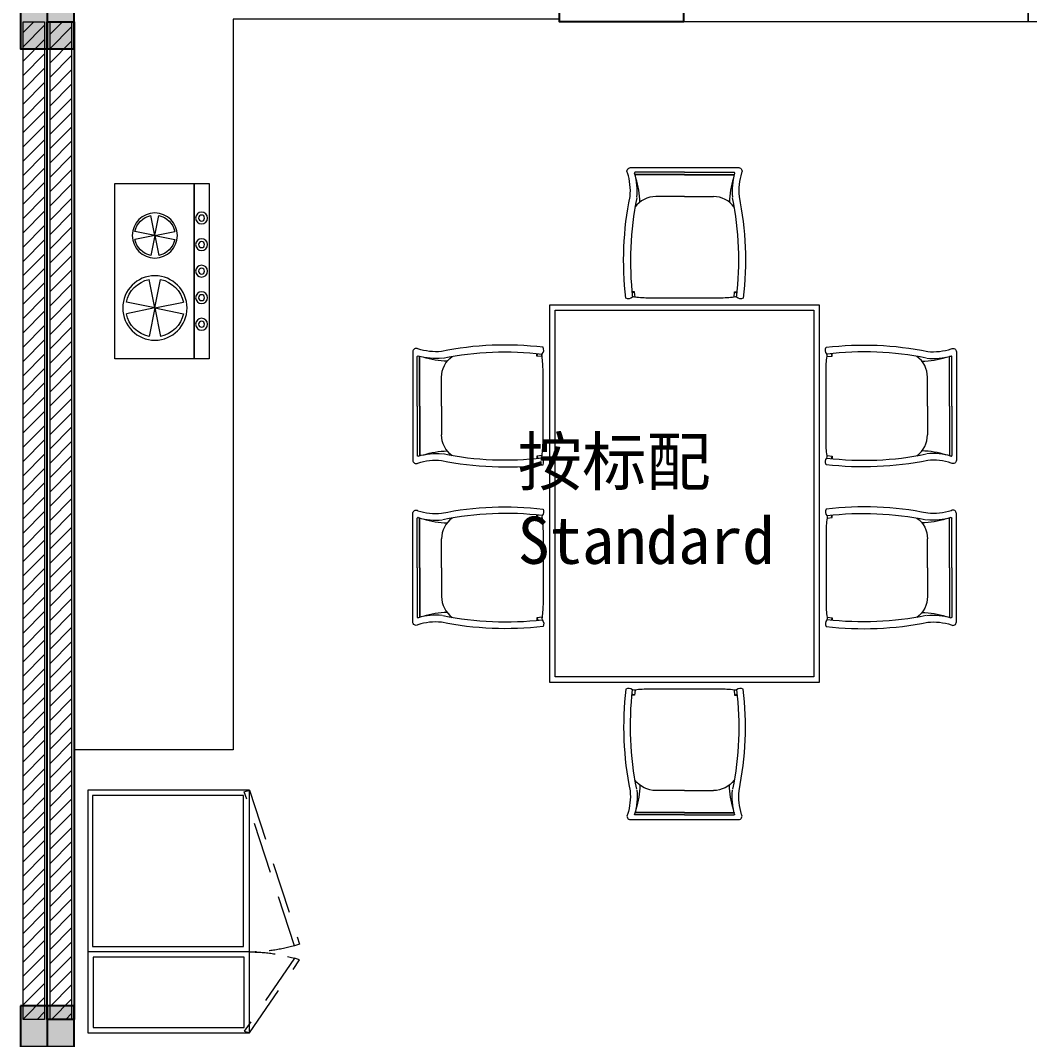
# Model space of a CAD drawing. Header units: inches. Extents: x -315689 to -186947, y -1261464 to -1173043.
# Drawn here: x -258652 to -254907, y -1211889 to -1208109 of the extents above; entities that cross this region are included whole.
import ezdxf

# ---------------------------------------------------------------- set-up
doc = ezdxf.new("R2010")
doc.units = ezdxf.units.IN
doc.header["$LTSCALE"] = 30
doc.header["$MEASUREMENT"] = 0
doc.linetypes.add('HIDDEN', pattern=[9.525, 6.35, -3.175])
doc.linetypes.add('HIDDEN2', pattern=[4.7625, 3.175, -1.5875])
for name, color, linetype, lineweight in [('200mm Wall', 7, 'Continuous', 20), ('A-WALL', 7, 'Continuous', 0), ('A-WALL-4-20', 252, 'Continuous', 0), ('D-FURNITURES-COUNTER-CABINET', 40, 'Continuous', 0), ('E-FIXTURES-KITCHEN', 251, 'Continuous', 0), ('floor', 1, 'Continuous', 18), ('TEXT2', 7, 'Continuous', 25)]:
    doc.layers.add(name, color=color, linetype=linetype, lineweight=lineweight)
doc.layers.add('WALL', color=3, linetype='Continuous')
doc.styles.add('Annotative', font='arial.ttf')
pattern_1 = [(45, (-312528.227, -764272.604), (-26.5165043, 26.5165043), [])]

# ---------------------------------------------------------------- blocks, each defined once
blk = doc.blocks.new('zhu2')
at = {"lineweight": 25}
blk.add_hatch(color=5, dxfattribs=at).paths.add_polyline_path([(704694, -104492), (704694, -104792), (704894, -104792), (704894, -104492)])
at = {"color": 5, "lineweight": 25}
for p, q in [((704794, -104492), (704794, -104792)), ((704694, -104642), (704894, -104642))]:
    blk.add_line(p, q, dxfattribs=at)
blk.add_lwpolyline([(704694, -104492), (704694, -104792), (704894, -104792), (704894, -104492), (704694, -104492)], dxfattribs=at)
blk = doc.blocks.new('jgzhuzjd')
at = {"color": 3, "lineweight": 25}
for p in [(-415512.5, 114503), (-415512.5, 110653)]:
    blk.add_blockref('zhu2', p, dxfattribs=at)
blk = doc.blocks.new('AR-DINING-CHAIR')
at = {"color": 0}
for p, q in [((0.2273, 0.4758), (0.0436, 0.4758)), ((0.2273, 0.4676), (0.0439, 0.4676)), ((0.2273, 0.4668), (0.0439, 0.4668)), ((0.2273, 0.4758), (0.4111, 0.4758)), ((0.2273, 0.4676), (0.4107, 0.4676)), ((0.2273, 0.4668), (0.4107, 0.4668)), ((0.2273, 0.3858), (0.1205, 0.3858)), ((0.2273, 0.3858), (0.3341, 0.3858)), ((0.0417, 0.0321), (0.0321, 0.0321)), ((0.0417, 0.0321), (0.0326, 0.0278)), ((0.0435, 0.0127), (0.0417, 0.0321)), ((0.4112, 0.0127), (0.4129, 0.0321)), ((0.4129, 0.0321), (0.4225, 0.0321)), ((0.4129, 0.0321), (0.4221, 0.0278))]:
    blk.add_line(p, q, dxfattribs=at)
blk.add_lwpolyline([(0.4387, 0.4737, 0.102523), (0.4291, 0.3863, -0.080461), (0.4447, 0.0091, -0.3023), (0.4203, 0.012, 0.197932), (0.4111, 0.0127, -0.028193), (0.3571, 0.0091), (0.227, 0.0091), (0.097, 0.0091, -0.028193), (0.0429, 0.0127, 0.197932), (0.0338, 0.012, -0.3023), (0.0093, 0.0091, -0.080461), (0.0249, 0.3863, 0.102523), (0.0153, 0.4737, -0.587111), (0.0261, 0.4929), (0.4279, 0.4929, -0.587111)], format="xyb", close=True, dxfattribs=at)
for centre, radius, start, end in [((0.044, 0.4735), 0.00242, 100.345, 201.3742), ((-0.1898, 0.4063), 0.2409, 354.5513, 15.9626), ((0.0439, 0.4669), 0.000725, 87.3762, 197.5208), ((0.0438, 0.4664), 0.000433, 71.7715, 189.2202), ((-0.2563, 0.3584), 0.3173, 1.1591, 17.5641), ((0.7109, 0.3584), 0.3173, 162.4359, 178.8409), ((0.6445, 0.4063), 0.2409, 164.0374, 185.4487), ((0.4107, 0.4669), 0.000725, 342.4792, 92.6238), ((0.4109, 0.4664), 0.000433, 350.7798, 108.2285), ((0.4106, 0.4735), 0.00242, 338.6258, 79.655), ((1.1806, 0.1494), 1.1544, 168.4357, 186.8363), ((0.1214, 0.2879), 0.0978, 90.5164, 143.1927), ((0.3332, 0.2879), 0.0978, 36.8073, 89.4836), ((-0.7259, 0.1494), 1.1544, 353.1637, 11.5643), ((0.0397, 0.0013), 0.012, 71.7536, 116.5375), ((0.4149, 0.0013), 0.012, 63.4625, 108.2464)]:
    blk.add_arc(centre, radius, start, end, dxfattribs=at)
blk = doc.blocks.new('AR-Dining-Table-6-Paxs_Flat-A')
at = {"color": 0}
for points in [[(500, -700), (500, 700), (-500, 700), (-500, -700)], [(480, -680), (480, 680), (-480, 680), (-480, -680)]]:
    blk.add_lwpolyline(points, close=True, dxfattribs=at)
at = {"color": 0, "xscale": -1000, "yscale": 1000, "zscale": 1000}
blk.add_blockref('AR-DINING-CHAIR', (227, 715.9), dxfattribs=at)
at = {"color": 0, "yscale": 1000, "zscale": 1000}
for p, xscale, rotation in [((-515.9, 552), -1000, 90), ((515.9, 552), 1000, 270), ((-515.9, -502), 1000, 90), ((515.9, -502), -1000, 270), ((227, -715.9), 1000, 180)]:
    blk.add_blockref('AR-DINING-CHAIR', p, dxfattribs=dict(at, xscale=xscale, rotation=rotation))
blk = doc.blocks.new('AR-Fridge-Double-Doors_Flat-A')
at = {"color": 0, "linetype": 'Continuous'}
blk.add_line((-600, 300), (0, 300.3), dxfattribs=at)
at = {"color": 0, "linetype": 'HIDDEN'}
for points in [[(-600, 900), (-785.9, 329.5), (-766.8, 323.3), (-581, 893.8)], [(-600, 0), (-785.9, 270.5), (-766.8, 276.7), (-581, 6.2)]]:
    blk.add_lwpolyline(points, close=True, dxfattribs=at)
at = {"color": 0, "linetype": 'Continuous'}
blk.add_lwpolyline([(0, 0), (-600, 0), (-600, 900), (0, 900)], close=True, dxfattribs=at)
at = {"color": 0}
for points in [[(-18.1, 320.3), (-578.1, 320.3), (-578.1, 880.3), (-18.1, 880.3)], [(-20, 20.3), (-580, 20.3), (-580, 280.3), (-20, 280.3)]]:
    blk.add_lwpolyline(points, close=True, dxfattribs=at)
at = {"color": 0, "linetype": 'HIDDEN2'}
for centre, start, end in [((-600, 900), 253.8638, 270), ((-600, -300), 90, 106.1362)]:
    blk.add_arc(centre, 600.3, start, end, dxfattribs=at)
blk = doc.blocks.new('AR-Cooker_Flat-A')
for p, q in [((-149, 132.2), (-163.8, 206.2)), ((-149, 132.2), (-134.2, 206.2)), ((-149, 132.2), (-223, 147)), ((-149, 132.2), (-223, 117.4)), ((-149, 132.2), (-163.8, 58.2)), ((-149, 132.2), (-75.1, 147)), ((-149, 132.2), (-75.1, 117.4)), ((-149, 132.2), (-134.2, 58.2)), ((-149, -136.6), (-170.1, -30.9)), ((-149, -136.6), (-127.9, -30.9)), ((-149, -136.6), (-254.7, -115.5)), ((-149, -136.6), (-254.7, -157.7)), ((-149, -136.6), (-170.1, -242.3)), ((-149, -136.6), (-43.3, -115.5)), ((-149, -136.6), (-43.3, -157.7)), ((-149, -136.6), (-127.9, -242.3))]:
    blk.add_line(p, q)
for points in [[(-350, -325), (-294.9, -325), (-294.9, 325), (-350, 325)], [(-294.9, 325), (-294.9, -325), (0, -325), (0, 325)]]:
    blk.add_lwpolyline(points, close=True)
at = {"ltscale": 0.5}
for centre, radius in [((-322.4, 196.9), 22), ((-322.4, 196.9), 11), ((-322.4, 98.4), 22), ((-322.4, 98.4), 11), ((-322.4, 0), 22), ((-322.4, 0), 11), ((-322.4, -98.4), 22), ((-322.4, -98.4), 11), ((-322.4, -196.9), 22), ((-322.4, -196.9), 11)]:
    blk.add_circle(centre, radius, dxfattribs=at)
for centre, radius in [((-149, 132.2), 83.6), ((-149, -136.6), 119.4)]:
    blk.add_circle(centre, radius)
for centre, radius, start, end in [((-149, 132.2), 75.4, 101.2995, 168.7005), ((-149, 132.2), 75.4, 11.2995, 78.7005), ((-149, 132.2), 75.4, 191.2995, 258.7005), ((-149, 132.2), 75.4, 281.2995, 348.7005), ((-149, -136.6), 107.8, 101.2995, 168.7005), ((-149, -136.6), 107.8, 11.2995, 78.7005), ((-149, -136.6), 107.8, 191.2995, 258.7005), ((-149, -136.6), 107.8, 281.2995, 348.7005)]:
    blk.add_arc(centre, radius, start, end)
blk = doc.blocks.new('GL')
at = {"layer": 'A-WALL-4-20'}
h = blk.add_hatch(dxfattribs=at)
h.set_pattern_fill('ANSI31', color=253, scale=300)
h.set_pattern_definition(pattern_1)
h.paths.add_polyline_path([(-258641.9, -1178387.9), (-258561.9, -1178387.9), (-258561.9, -1182087.9), (-258641.9, -1182087.9)])
h = blk.add_hatch(dxfattribs=at)
h.set_pattern_fill('ANSI31', color=253, scale=300)
h.set_pattern_definition(pattern_1)
h.paths.add_polyline_path([(-258541.9, -1178387.9), (-258461.9, -1178387.9), (-258461.9, -1182087.9), (-258541.9, -1182087.9)])
at = {"layer": 'A-WALL'}
blk.add_lwpolyline([(-254871.9, -1178387.9), (-254911.9, -1178387.9), (-254911.9, -1178272.9), (-254906.9, -1178272.9), (-254906.9, -1178187.9), (-254451.9, -1178187.9)], dxfattribs=at)
at = {"layer": 'D-FURNITURES-COUNTER-CABINET', "ltscale": 0.5}
blk.add_lwpolyline([(-256836.9, -1177787.9), (-256651.9, -1177787.9), (-256651.9, -1178377.9), (-257861.9, -1178377.9), (-257861.9, -1181087.9), (-258451.9, -1181087.9), (-258451.9, -1177787.9), (-257866.9, -1177787.9)], dxfattribs=at)
at = {"layer": 'floor', "color": 251, "true_color": 0x636466}
blk.add_lwpolyline([(-256191.9, -1178272.9), (-254911.9, -1178272.9), (-254911.9, -1178387.9), (-256191.9, -1178387.9)], close=True, dxfattribs=at)
at = {"layer": 'floor', "color": 253}
for points in [[(-258641.9, -1178387.9), (-258561.9, -1178387.9), (-258561.9, -1182087.9), (-258641.9, -1182087.9)], [(-258541.9, -1178387.9), (-258461.9, -1178387.9), (-258461.9, -1182087.9), (-258541.9, -1182087.9)]]:
    blk.add_lwpolyline(points, close=True, dxfattribs=at)
at = {"layer": 'WALL'}
for points in [[(-256231.9, -1178187.9), (-256196.9, -1178187.9), (-256196.9, -1178272.9), (-256191.9, -1178272.9), (-256191.9, -1178387.9), (-256651.9, -1178387.9), (-256651.9, -1177787.9), (-256851.9, -1177787.9), (-256851.9, -1177587.9), (-256451.9, -1177587.9), (-256451.9, -1178187.9)], [(-258451.9, -1182087.9), (-258551.9, -1182087.9), (-258551.9, -1178387.9), (-258451.9, -1178387.9)]]:
    blk.add_lwpolyline(points, close=True, dxfattribs=at)
at = {"layer": '200mm Wall'}
blk.add_blockref('jgzhuzjd', (-547833.4, -1188198.9), dxfattribs=at)
at = {"layer": 'E-FIXTURES-KITCHEN', "xscale": -1}
for name, p in [('AR-Dining-Table-6-Paxs_Flat-A', (-256187.4, -1180137.9)), ('AR-Cooker_Flat-A', (-258301.9, -1179312.9)), ('AR-Fridge-Double-Doors_Flat-A', (-258401.9, -1182137.9))]:
    blk.add_blockref(name, p, dxfattribs=at)
at = {"layer": 'TEXT2', "color": 22, "true_color": 0xe02606, "insert": (-256806.2, -1179931.7), "char_height": 175, "attachment_point": 1, "style": 'Annotative'}
blk.add_mtext('{\\fSimSun|b0|i0|c134|p2;按标配\\fSimSun|b0|i0|c0|p2;\\PStandard}', dxfattribs=at)

msp = doc.modelspace()

# ---------------------------------------------------------------- block references
msp.add_blockref('GL', (0, -29726.1))

doc.saveas('drawing.dxf')
